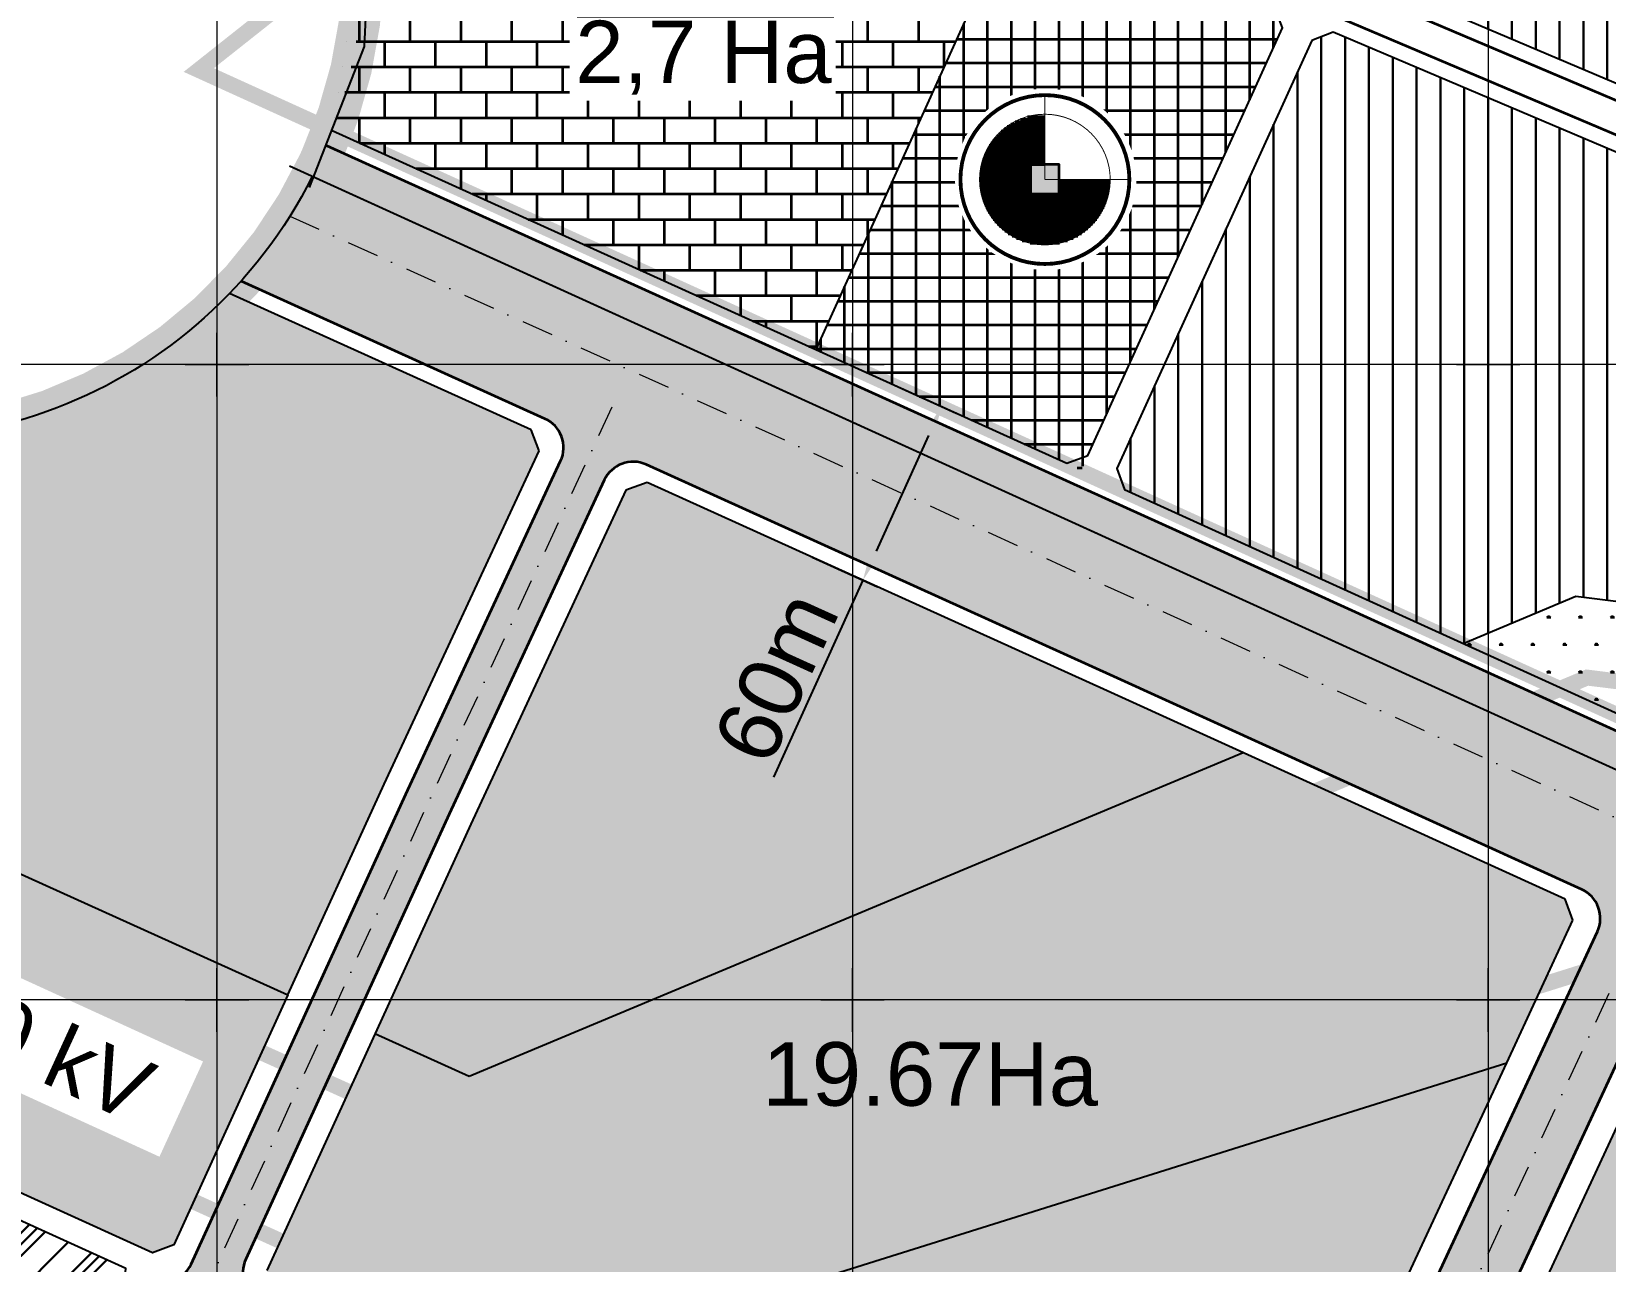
# Model space of a CAD drawing. Header units: millimetres. Extents: x 546597 to 607848, y 1180644 to 1193180.
# Drawn here: x 596541.6 to 597036.9, y 1183317.7 to 1183704.9 of the extents above; entities that cross this region are included whole.
import ezdxf
from ezdxf.enums import TextEntityAlignment as Align

# ---------------------------------------------------------------- set-up
doc = ezdxf.new("R2010")
doc.units = ezdxf.units.MM
doc.header["$MEASUREMENT"] = 0
doc.linetypes.add('ACAD_ISO02W100', pattern=[15, 12, -3])
doc.linetypes.add('DASHDOT', pattern=[1, 0.5, -0.25, 0, -0.25])
doc.layers.get('0').update_dxf_attribs({"linetype": 'CONTINUOUS', "lineweight": 20})
doc.layers.get('DEFPOINTS').update_dxf_attribs({"linetype": 'CONTINUOUS', "lineweight": 20})
for name, color, linetype, lineweight in [('A-DUONG', 1, 'CONTINUOUS', 35), ('A-LE', 4, 'CONTINUOUS', 25), ('A-TIM', 6, 'DASHDOT', 13), ('DIM GIAO THONG', 3, 'CONTINUOUS', 15), ('GHICHU', 7, 'CONTINUOUS', 20), ('hatch CONGNGHIEP', 6, 'CONTINUOUS', 30), ('hatch CTCC', 20, 'CONTINUOUS', 35), ('hatch CX tap trung', 84, 'CONTINUOUS', 35), ('hatch Dan cu XDM', 50, 'CONTINUOUS', 30), ('hatch GDUC', 130, 'CONTINUOUS', 35), ('TEXT -GT', 2, 'CONTINUOUS', 35), ('toa do', 2, 'CONTINUOUS', 13)]:
    doc.layers.add(name, color=color, linetype=linetype, lineweight=lineweight)
for name, color, linetype in [('CAU DK', 2, 'CONTINUOUS'), ('DIEN', 20, 'CONTINUOUS'), ('duong HH', 251, 'CONTINUOUS'), ('duong MOI', 251, 'ACAD_ISO02W100'), ('hatch CX cach ly', 70, 'CONTINUOUS'), ('hide - tinh dien tich CX', 2, 'CONTINUOUS'), ('text DUONG', 7, 'CONTINUOUS')]:
    doc.layers.add(name, color=color, linetype=linetype)
doc.layers.add('hide - Ranh Du an', color=70, linetype='CONTINUOUS', plot=False)
doc.styles.add('VHEL-B', font='VHELVEB.TTF')
doc.styles.add('VNI-Helve Bold', font='VHELVEB.TTF')
doc.linetypes.add('FENCELINE2', pattern='A,6.35,-2.54,[132,ltypeshp.shx,S=2.54,R=0,X=-2.54,Y=0],-2.54,25.4', length=36.83)
doc.dimstyles.new('S1', dxfattribs={"dimtxt": 20, "dimasz": 10, "dimexe": 5, "dimexo": 0.625, "dimgap": 2, "dimtad": 1, "dimdec": 0, "dimtxsty": 'VHEL-B', "dimcen": 2.5, "dimclrd": 256, "dimclre": 256, "dimadec": 0, "dimazin": 0, "dimtfac": 1, "dimtdec": 0, "dimtmove": 0, "dimatfit": 3, "dimfxl": 1, "dimarcsym": 0})
pattern_1 = [(0, (601998.474, 1186516.907), (25, 25), [0, -25]), (0, (601998.474, 1186518.15), (25, 25), [0.26126, -24.73874]), (0, (601998.474, 1186523.157), (25, 25), [1.29973, -23.70027]), (0, (601998.474, 1186535.657), (25, 25), [1.306415, -23.693585]), (0, (601998.474, 1186540.665), (25, 25), [0.26126, -24.73874]), (0, (602009.668, 1186523.157), (25, 25), [2.61258, -22.38742]), (0, (602009.675, 1186535.657), (25, 25), [2.599205, -22.400795]), (0, (602010.713, 1186528.165), (25, 25), [0.522515, -24.477485]), (0, (602010.714, 1186530.665), (25, 25), [0.51984, -24.48016]), (0, (602022.168, 1186535.657), (25, 25), [1.30613, -23.69387]), (0, (602022.175, 1186523.157), (25, 25), [1.29944, -23.70056]), (0, (602022.463, 1186541.178), (25, 25), [0.00075, -24.99925]), (0, (602022.463, 1186541.18), (25, 25), [0.00075, -24.99925]), (0, (602022.463, 1186541.178), (25, 25), [0.00025, -24.99975]), (0, (602022.463, 1186541.179), (25, 25), [0.00025, -24.99975]), (0, (602022.464, 1186541.178), (25, 25), [0.00075, -24.99925]), (0, (602022.464, 1186541.18), (25, 25), [0.00075, -24.99925]), (0, (602022.464, 1186541.178), (25, 25), [0.00025, -24.99975]), (0, (602023.213, 1186518.15), (25, 25), [0.26126, -24.73874]), (0, (602023.213, 1186540.665), (25, 25), [0.26126, -24.73874]), (0, (602023.474, 1186541.907), (25, 25), [0, -25]), (26.5651, (601998.736, 1186540.665), (25, 1e-05), [0.52731, -55.37439]), (26.5651, (601999.781, 1186535.657), (25, 1e-05), [2.63648, -53.26522]), (26.5651, (602007.325, 1186534.482), (25, 1e-05), [2.62751, -53.27419]), (26.5651, (602010.244, 1186530.43), (25, 1e-05), [0.5255, -55.3762]), (26.5651, (602011.236, 1186528.165), (25, 1e-05), [0.52731, -55.37439]), (26.5651, (602012.281, 1186523.157), (25, 1e-05), [2.63655, -53.26515]), (26.5651, (602019.825, 1186521.982), (25, 1e-05), [2.62743, -53.27427]), (26.5651, (602022.741, 1186517.913), (25, 1e-05), [0.52731, -55.37439]), (45, (601999.207, 1186540.9), (25.00001, -2e-15), [0.39268, -34.96266]), (45, (602002.139, 1186536.836), (25.00001, -2e-15), [1.96384, -33.3915]), (45, (602005.882, 1186533.039), (25.00001, -2e-15), [2.04069, -33.31465]), (45, (602009.956, 1186530.141), (25.00001, -2e-15), [0.40814, -34.9472]), (45, (602011.707, 1186528.4), (25.00001, -2e-15), [0.39268, -34.96266]), (45, (602014.639, 1186524.336), (25.00001, -2e-15), [1.96339, -33.39195]), (45, (602018.381, 1186520.539), (25.00001, -2e-15), [2.04114, -33.3142]), (45, (602022.464, 1186517.636), (25.00001, -2e-15), [0.39268, -34.96266]), (63.4349, (601999.485, 1186541.178), (1e-05, 25), [0.53727, -55.36443]), (63.4349, (602003.527, 1186538.225), (1e-05, 25), [2.66134, -53.24036]), (63.4349, (602004.718, 1186530.711), (1e-05, 25), [2.602865, -53.298835]), (63.4349, (602009.723, 1186529.676), (1e-05, 25), [0.52057, -55.38113]), (63.4349, (602011.985, 1186528.678), (1e-05, 25), [0.53727, -55.36443]), (63.4349, (602016.027, 1186525.724), (1e-05, 25), [2.686335, -53.215365]), (63.4349, (602017.218, 1186518.211), (1e-05, 25), [2.60254, -53.29916]), (63.4349, (602022.223, 1186517.155), (1e-05, 25), [0.53727, -55.36443]), (90, (601999.725, 1186516.907), (-25, 25), [0.24816, -24.75184]), (90, (601999.725, 1186541.66), (-25, 25), [0.24816, -24.75184]), (90, (602004.718, 1186540.605), (-25, 25), [1.301915, -23.698085]), (90, (602004.718, 1186528.127), (-25, 25), [2.58375, -22.41625]), (90, (602004.729, 1186516.907), (-25, 25), [1.30387, -23.69613]), (90, (602009.723, 1186529.16), (-25, 25), [0.51675, -24.48325]), (90, (602012.225, 1186529.16), (-25, 25), [0.51674, -24.48326]), (90, (602017.218, 1186516.907), (-25, 25), [1.30389, -23.69611]), (90, (602017.229, 1186528.127), (-25, 25), [2.58371, -22.41629]), (90, (602017.229, 1186540.605), (-25, 25), [1.30193, -23.69807]), (90, (602022.223, 1186516.907), (-25, 25), [0.24816, -24.75184]), (90, (602022.223, 1186541.66), (-25, 25), [0.24816, -24.75184]), (90, (602022.463, 1186541.178), (-25, 25), [0.001, -24.999]), (90, (602022.463, 1186541.178), (-25, 25), [0.0005, -24.9995]), (90, (602022.464, 1186541.178), (-25, 25), [0.001, -24.999]), (90, (602022.464, 1186541.178), (-25, 25), [0.001, -24.999]), (90, (602022.465, 1186541.178), (-25, 25), [0.0005, -24.9995]), (296.565, (601999.485, 1186517.636), (25, -3e-05), [0.53727, -55.36443]), (296.565, (601999.485, 1186542.636), (25, -3e-05), [0.53727, -55.36443]), (296.565, (602003.562, 1186520.545), (25, -3e-05), [2.60961, -53.29209]), (296.565, (602003.562, 1186545.545), (25, -3e-05), [2.60961, -53.29209]), (296.565, (602004.718, 1186528.127), (25, -3e-05), [2.67926, -53.22244]), (296.565, (602004.718, 1186553.127), (25, -3e-05), [2.67926, -53.22244]), (296.565, (602009.723, 1186529.16), (25, -3e-05), [0.53585, -55.36585]), (296.565, (602009.723, 1186554.159), (25, -3e-05), [0.53585, -55.36585]), (296.565, (602011.992, 1186530.143), (25, -3e-05), [0.52199, -55.37971]), (296.565, (602011.992, 1186555.143), (25, -3e-05), [0.52199, -55.37971]), (296.565, (602016.061, 1186533.045), (25, -3e-05), [2.60994, -53.29176]), (296.565, (602016.061, 1186558.045), (25, -3e-05), [2.60994, -53.29176]), (296.565, (602017.229, 1186540.605), (25, -3e-05), [2.65427, -53.24744]), (296.565, (602017.229, 1186565.605), (25, -3e-05), [2.65427, -53.24744]), (296.565, (602022.223, 1186541.66), (25, -3e-05), [0.53727, -55.36443]), (296.565, (602022.223, 1186566.659), (25, -3e-05), [0.53727, -55.36443]), (315, (601999.207, 1186517.913), (25.00001, -7e-15), [0.39268, -34.96266]), (315, (602002.125, 1186521.981), (25.00001, -7e-15), [2.03138, -33.32396]), (315, (602005.916, 1186525.73), (25.00001, -7e-15), [1.97315, -33.38219]), (315, (602009.963, 1186528.68), (25.00001, -7e-15), [0.39463, -34.96071]), (315, (602011.705, 1186530.43), (25.00001, -7e-15), [0.406185, -34.94915]), (315, (602014.625, 1186534.481), (25.00001, -7e-15), [2.03093, -33.32441]), (315, (602018.416, 1186538.231), (25.00001, -7e-15), [1.9736, -33.38174]), (315, (602022.464, 1186541.178), (25.00001, -7e-15), [0.39268, -34.96266]), (333.435, (601998.736, 1186518.149), (25, 3.4e-05), [0.52731, -55.37439]), (333.435, (601999.774, 1186523.157), (25, 3.4e-05), [2.628755, -53.272945]), (333.435, (602007.311, 1186524.336), (25, 3.4e-05), [2.63523, -53.26647]), (333.435, (602010.242, 1186528.401), (25, 3.4e-05), [0.527045, -55.374655]), (333.435, (602011.234, 1186530.665), (25, 3.4e-05), [0.52577, -55.37593]), (333.435, (602012.274, 1186535.657), (25, 3.4e-05), [2.62883, -53.27287]), (333.435, (602019.811, 1186536.836), (25, 3.4e-05), [2.63515, -53.26655]), (333.435, (602022.741, 1186540.901), (25, 3.4e-05), [0.52731, -55.37439])]
pattern_2 = [(0, (651998.474, 1186516.907), (5, 8.660254), [1.25, -8.75]), (90, (651999.0993, 1186516.907), (-5, 8.66025403), [0.625, -16.695508]), (90, (651999.2555, 1186516.907), (-5, 8.66025403), [0.5, -16.820508]), (90, (651998.943, 1186516.907), (-5, 8.66025403), [0.5, -16.820508]), (60, (651999.412, 1186516.907), (-5, 8.660254), [0.4, -9.6]), (120, (651998.787, 1186516.907), (-10, 4e-09), [0.4, -9.6])]

# ---------------------------------------------------------------- blocks, each defined once
blk = doc.blocks.new('*D175')
at = {"layer": 'DEFPOINTS', "color": 0, "transparency": 16777216}
for p in [(596811.49, 1183594.31), (596828.04, 1183586.81), (596786.73, 1183539.66)]:
    blk.add_point(p, dxfattribs=at)
at = {"layer": 'DIM GIAO THONG', "lineweight": -2, "transparency": 16777216}
for p, q in [((596812.06, 1183594.06), (596832.59, 1183584.75)), ((596823.91, 1183577.71), (596807.4, 1183541.27)), ((596787.29, 1183539.41), (596807.83, 1183530.1)), ((596803.27, 1183532.17), (596775.16, 1183470.14))]:
    blk.add_line(p, q, dxfattribs=at)
at = {"layer": 'DIM GIAO THONG', "transparency": 16777216}
for points in [[(596822.39, 1183578.39), (596825.43, 1183577.02), (596828.04, 1183586.81)], [(596805.88, 1183541.96), (596808.92, 1183540.59), (596803.27, 1183532.17)]]:
    blk.add_solid(points, dxfattribs=at)
at = {"layer": 'DIM GIAO THONG', "color": 0, "transparency": 16777216, "insert": (596775.97, 1183501.67), "char_height": 20, "attachment_point": 5, "rotation": 65.6205, "style": 'VHEL-B'}
blk.add_mtext('60m', dxfattribs=at)
blk = doc.blocks.new('A$C436B630D')
at = {"color": 7}
blk.add_wipeout([(28.13, 0), (32.6, 0.28), (36.98, 1.26), (41.15, 2.91), (45.01, 5.19), (48.47, 8.05), (51.44, 11.41), (53.84, 15.2), (55.62, 19.32), (56.74, 23.66), (57.16, 28.13), (56.88, 32.6), (55.91, 36.98), (54.26, 41.15), (51.97, 45.01), (49.11, 48.47), (45.75, 51.44), (41.96, 53.84), (37.85, 55.63), (33.5, 56.74), (29.04, 57.17), (24.56, 56.88), (20.18, 55.91), (16.01, 54.26), (12.15, 51.97), (8.69, 49.12), (5.73, 45.75), (3.32, 41.96), (1.54, 37.85), (0.42, 33.5), (0, 29.04), (0.28, 24.56), (1.26, 20.18), (2.91, 16.01), (5.19, 12.15), (8.05, 8.69), (11.41, 5.73), (15.2, 3.32), (19.32, 1.54), (23.66, 0.42)], dxfattribs=at)
h = blk.add_hatch()
h.set_pattern_fill('ANSI31', color=1, scale=6.015889, angle=315, style=0)
h.set_pattern_definition([(0, (-506.0353, -117.9717), (2e-16, 0.7519861), [])])
h.paths.add_polyline_path([(23.82, 33.25), (28.34, 33.25), (28.34, 49.08, 0.414214), (7.77, 28.52, 1), (48.9, 28.52), (32.87, 28.52), (32.87, 24.01), (23.82, 24.01)])
at = {"color": 1, "const_width": 1.2}
blk.add_lwpolyline([(1.76, 28.52, 1), (54.92, 28.52, 1)], format="xyb", close=True, dxfattribs=at)
at = {"color": 1}
for points, const_width in [([(28.34, 55.1), (28.34, 28.52)], 0.301), ([(28.34, 33.25), (28.34, 23.92)], 9.02), ([(28.34, 28.52), (54.92, 28.52)], 0.301)]:
    blk.add_lwpolyline(points, dxfattribs=dict(at, const_width=const_width))
at = {"color": 1, "const_width": 0.301}
blk.add_lwpolyline([(7.77, 28.52, 1), (48.9, 28.52, 1), (7.77, 28.52, 1)], format="xyb", dxfattribs=at)
at = {"color": 1}
blk.add_lwpolyline([(23.82, 33.25), (23.82, 24.01), (32.87, 24.01), (32.87, 33.25)], close=True, dxfattribs=at)
blk = doc.blocks.new('CROSS')
for p, q in [((0, -5), (0, 5)), ((-5, 0), (5, 0))]:
    blk.add_line(p, q)

msp = doc.modelspace()

# ---------------------------------------------------------------- hatches: boundary and pattern name
at = {"layer": 'duong MOI', "ltscale": 3}
h = msp.add_hatch(color=256, dxfattribs=at)
h.paths.add_polyline_path([(596688.43, 1183617.14, 0.077503), (596684.91, 1183604.47), (596708.25, 1183593.89, -0.416953), (596713.19, 1183580.57), (596705.07, 1183563.08, 0.088701), (596719.08, 1183557.63), (596726.94, 1183574.55, -0.411479), (596740.13, 1183579.44), (596759, 1183570.89, 0.077503), (596766.21, 1183581.9)])
h.paths.add_polyline_path([(596695.65, 1183628.15, 0.077503), (596688.43, 1183617.14), (596766.21, 1183581.9, 0.077503), (596769.73, 1183594.57)])
at = {"layer": 'duong MOI'}
for points in [[(596757, 1183585.99), (596717.82, 1183597.1), (596696, 1183591.44), (596695.5, 1183586.49), (596703.2, 1183583.01, -0.416953), (596708.14, 1183569.69), (596705.39, 1183563.76), (596719.37, 1183558.25), (596721.88, 1183563.66, -0.411479), (596735.08, 1183568.56), (596741.44, 1183565.68)], [(597084.65, 1183475.61), (597088.28, 1183483.58), (597064.63, 1183494.35), (597061.01, 1183486.38, -0.414214), (597047.76, 1183481.43), (597044.49, 1183482.92), (597023.77, 1183437.41), (597029.44, 1183434.83, -0.416372), (597034.37, 1183421.52), (597033.24, 1183419.08), (597054.1, 1183409.39), (597055.36, 1183412.12, -0.412059), (597068.58, 1183417), (597077.66, 1183412.87), (597098.38, 1183458.37), (597089.61, 1183462.37, -0.414214)], [(596609.09, 1183318.45), (596613.68, 1183328.51), (596600.03, 1183334.74), (596591.88, 1183316.89, -0.223071), (596585.4, 1183311.39), (596578.23, 1183309.45), (596582.15, 1183294.97), (596590.17, 1183297.14, -0.176441), (596596.99, 1183296.56), (596612.66, 1183289.3), (596618.97, 1183302.91), (596613.98, 1183305.22, -0.412548)]]:
    msp.add_hatch(color=256, dxfattribs=at).paths.add_polyline_path(points)
at = {"layer": 'hatch CONGNGHIEP'}
h = msp.add_hatch(dxfattribs=at)
h.set_pattern_fill('PLASTI', color=256, scale=80, angle=45, style=0)
h.set_pattern_definition([(45, (601998.474, 1186516.907), (-14.142136, 14.142136), []), (45, (601996.706, 1186518.675), (-14.142136, 14.142136), []), (45, (601994.939, 1186520.443), (-14.142136, 14.142136), []), (45, (601989.635, 1186525.746), (-14.142136, 14.142136), [])])
h.paths.add_polyline_path([(596571.29, 1183315.53), (596278.28, 1183448.8), (596273, 1183445.07), (596230.39, 1183417.81), (596211.14, 1183405.96), (596172, 1183382.7), (596155.87, 1183373.95), (596152.79, 1183366.75), (596194.23, 1183215.26), (596200.37, 1183211.74), (596571.01, 1183312.15)])
at = {"layer": 'hatch CTCC'}
h = msp.add_hatch(dxfattribs=at)
h.set_pattern_fill('M-TT-TIEUKHU', color=256, scale=7.5, style=0)
h.set_pattern_definition([(0, (0, 0), (0, 7.5), []), (90, (0, 0), (-7.5, 5e-16), [])])
h.paths.add_polyline_path([(596788.5, 1183604.74), (596871.96, 1183566.91), (596935.32, 1183706.02), (596932.79, 1183712.52), (596852.74, 1183746.49)])
at = {"layer": 'hatch CX cach ly'}
h = msp.add_hatch(dxfattribs=at)
h.set_pattern_fill('M-SWAMP', color=256, scale=10, style=0)
h.set_pattern_definition(pattern_2)
h.paths.add_polyline_path([(597069.52, 1183521.92), (597027.62, 1183527.14), (596992.1, 1183512.27), (597048.03, 1183486.8), (597054.65, 1183489.28)])
h = msp.add_hatch(dxfattribs=at)
h.set_pattern_fill('M-SWAMP', color=256, scale=10, style=0)
h.set_pattern_definition(pattern_2)
h.paths.add_polyline_path([(596369.7, 1183515.95), (596326.97, 1183483.2), (596285.85, 1183454.15), (596579.77, 1183320.46), (596586.4, 1183322.94), (596622.36, 1183401.68)])
h = msp.add_hatch(dxfattribs=at)
h.set_pattern_fill('M-SWAMP', color=256, scale=10, style=0)
h.set_pattern_definition(pattern_2)
h.paths.add_polyline_path([(597005.85, 1183380.28), (597026.66, 1183425.11), (597024.22, 1183431.71), (596922.87, 1183477.87), (596679.32, 1183375.92), (596649.69, 1183389.32), (596615.71, 1183314.89), (596618.17, 1183308.24), (596682.07, 1183278.62)])
at = {"layer": 'hatch CX tap trung'}
h = msp.add_hatch(dxfattribs=at)
h.set_pattern_fill('M-CXCQ-MOI', color=256, scale=2.5, style=0)
h.set_pattern_definition(pattern_1)
h.paths.add_polyline_path([(596701.35, 1183572.87), (596698.9, 1183579.47), (596604, 1183622.47, -0.278935), (596453.96, 1183582.45), (596448.73, 1183578.29), (596381.61, 1183525.08), (596369.7, 1183515.95), (596622.36, 1183401.68), (596652.62, 1183467.96)])
h = msp.add_hatch(dxfattribs=at)
h.set_pattern_fill('M-CXCQ-MOI', color=256, scale=2.5, style=0)
h.set_pattern_definition(pattern_1)
h.paths.add_polyline_path([(596922.87, 1183477.87), (596880.15, 1183497.33), (596735.33, 1183562.95), (596728.67, 1183560.48), (596679.87, 1183455.41), (596649.69, 1183389.32), (596679.32, 1183375.92)])
h = msp.add_hatch(dxfattribs=at)
h.set_pattern_fill('M-CXCQ-MOI', color=256, scale=2.5, style=0)
h.set_pattern_definition(pattern_1)
h.paths.add_polyline_path([(597146.52, 1183262.65), (597170.15, 1183338.17), (597177.67, 1183361.83), (597174.55, 1183363.25), (597069.72, 1183410.99), (597063.07, 1183408.53), (596996.95, 1183266.15), (596947.85, 1183161.06), (596950.27, 1183154.43), (596965.98, 1183147.17), (597069.62, 1183098.87), (597070.23, 1183098.59), (597075.5, 1183121.65), (597095, 1183130.88), (597108.39, 1183166.34)])
h = msp.add_hatch(dxfattribs=at)
h.set_pattern_fill('M-CXCQ-MOI', color=256, scale=2.5, style=0)
h.set_pattern_definition(pattern_1)
h.paths.add_polyline_path([(597005.85, 1183380.28), (596682.07, 1183278.62), (596904.86, 1183175.36), (596911.52, 1183177.79), (596960.69, 1183283.04)])
at = {"layer": 'hatch Dan cu XDM'}
h = msp.add_hatch(dxfattribs=at)
h.set_pattern_fill('ANSI31', color=256, scale=60, angle=45, style=0)
h.paths.add_polyline_path([(597057.7, 1184054.36), (597050.67, 1184055.19), (597001.12, 1184016.15), (596950.33, 1183975.58), (596860.2, 1183904.51), (596790.11, 1183848.91), (596783.47, 1183843.66), (596782.65, 1183836.63), (596828.66, 1183778.43), (597122.7, 1183653.65), (597130.93, 1183656.45, -0.10933), (597163.97, 1183696.4), (597269.39, 1183778.53), (597270.24, 1183785.53)])
h = msp.add_hatch(dxfattribs=at)
h.set_pattern_fill('ANSI31', color=256, scale=60, angle=45, style=0)
h.paths.add_polyline_path([(597027.62, 1183527.14), (597069.52, 1183521.92), (597118.04, 1183628.47), (597115.51, 1183634.97), (596951.2, 1183704.71), (596944.53, 1183702.11), (596883.14, 1183567.33), (596885.63, 1183560.72), (596904.96, 1183551.95), (596992.1, 1183512.27)])
at = {"layer": 'hatch GDUC'}
h = msp.add_hatch(dxfattribs=at)
h.set_pattern_fill('21_TRUONG-HOC', color=256, style=0)
h.set_pattern_definition([(0, (592964.8064, 1181941.752), (0, 8), []), (90, (592964.8064, 1181941.752), (-8, 8), [8, -8])])
edge = h.paths.add_edge_path()
edge.add_line((596766.97, 1183824.22), (596759.95, 1183825.04))
edge.add_line((596759.95, 1183825.04), (596726.64, 1183798.67))
edge.add_line((596726.64, 1183798.67), (596665.41, 1183750.11))
edge.add_line((596665.41, 1183750.11), (596645.69, 1183734.49))
edge.add_arc((596495.9, 1183726.47), 150, -20.5965, 3.0656, ccw=False)
edge.add_line((596636.31, 1183673.7), (596788.5, 1183604.74))
edge.add_line((596788.5, 1183604.74), (596852.74, 1183746.49))
edge.add_line((596852.74, 1183746.49), (596816.15, 1183762.02))
edge.add_line((596816.15, 1183762.02), (596766.97, 1183824.22))

# ---------------------------------------------------------------- linework, layer by layer
at = {"layer": 'A-DUONG', "flags": 128}
msp.add_lwpolyline([(597122.61, 1183648.25), (596825.54, 1183774.33), (596776.56, 1183836.28, -0.414048), (596778.2, 1183850.32), (596784.83, 1183855.57), (596854.93, 1183911.18), (596945.05, 1183982.24), (596995.83, 1184022.81), (597047.38, 1184063.41, -0.413682), (597061.41, 1184061.76), (597277.34, 1183788.64, -0.416294), (597275.64, 1183774.55), (597168.26, 1183690.89, 0.108486), (597137.31, 1183653.6, 0.108486)], format="xyb", dxfattribs=at)
at = {"layer": 'A-DUONG', "ltscale": 0.05, "flags": 128}
for points in [[(596634.47, 1183669.05), (596902.9, 1183547.4), (597047.76, 1183481.43, 0.414214), (597061.01, 1183486.38), (597124.36, 1183625.5, 0.42185), (597119.17, 1183638.85), (596819.28, 1183766.12), (596768.73, 1183830.06, 0.41438), (596754.67, 1183831.7), (596721.36, 1183805.34), (596660.14, 1183756.77), (596644.8, 1183744.63)], [(596444.3, 1183585.63), (596443.44, 1183584.95), (596376.39, 1183531.78), (596321.93, 1183490.05), (596268.25, 1183452.12), (596225.87, 1183425.01), (596206.74, 1183413.23), (596167.8, 1183390.09), (596149.37, 1183380.1, 0.348447), (596144.49, 1183368.67), (596186.89, 1183213.66, 0.413977), (596199.17, 1183206.65), (596258.81, 1183222.91), (596585.4, 1183311.39, 0.223071), (596591.88, 1183316.89), (596659.43, 1183464.82), (596708.14, 1183569.69, 0.416953), (596703.2, 1183583.01), (596607.58, 1183626.34)], [(597067.73, 1183094.78), (596964.09, 1183143.09), (596945.23, 1183151.81, -0.415421), (596940.36, 1183165.12), (596989.25, 1183269.74), (597055.36, 1183412.12, -0.412059), (597068.58, 1183417), (597176.62, 1183367.8)]]:
    msp.add_lwpolyline(points, format="xyb", dxfattribs=at)
at = {"layer": 'A-DUONG'}
msp.add_lwpolyline([(597029.44, 1183434.83), (596882.22, 1183501.88), (596735.08, 1183568.56, 0.411479), (596721.88, 1183563.66), (596673.05, 1183458.55), (596609.09, 1183318.45, 0.412548), (596613.98, 1183305.22), (596851.83, 1183194.99), (596906.2, 1183169.85, 0.413008), (596919.45, 1183174.7), (596968.4, 1183279.45), (597034.37, 1183421.52, 0.416372)], format="xyb", close=True, dxfattribs=at)
at = {"layer": 'A-LE'}
for p, q in [((596852.74, 1183746.49), (596788.5, 1183604.74)), ((596951.2, 1183704.71), (596944.53, 1183702.11)), ((596698.9, 1183579.47), (596604, 1183622.47)), ((596701.35, 1183572.87), (596698.9, 1183579.47)), ((596652.62, 1183467.96), (596701.35, 1183572.87)), ((596728.67, 1183560.48), (596679.87, 1183455.41)), ((596735.33, 1183562.95), (596728.67, 1183560.48)), ((596880.15, 1183497.33), (596735.33, 1183562.95)), ((597024.22, 1183431.71), (596880.15, 1183497.33)), ((596922.87, 1183477.87), (596679.32, 1183375.92)), ((596622.36, 1183401.68), (596652.62, 1183467.96)), ((596679.87, 1183455.41), (596615.71, 1183314.89)), ((597026.66, 1183425.11), (597024.22, 1183431.71)), ((597005.85, 1183380.28), (597026.66, 1183425.11)), ((596679.32, 1183375.92), (596649.69, 1183389.32)), ((596682.07, 1183278.62), (597005.85, 1183380.28)), ((596960.69, 1183283.04), (597005.85, 1183380.28))]:
    msp.add_line(p, q, dxfattribs=at)
msp.add_lwpolyline([(597122.7, 1183653.65), (597130.93, 1183656.45, -0.10933), (597163.97, 1183696.4), (597269.39, 1183778.53), (597270.24, 1183785.53), (597057.7, 1184054.36), (597050.67, 1184055.19), (597001.12, 1184016.15), (596950.33, 1183975.58), (596860.2, 1183904.51), (596790.11, 1183848.91), (596783.47, 1183843.66), (596782.65, 1183836.63), (596828.66, 1183778.43), (597122.7, 1183653.65)], format="xyb", close=True, dxfattribs=at)
at = {"layer": 'A-LE', "color": 1, "linetype": 'ACAD_ISO02W100', "ltscale": 3, "const_width": 13, "flags": 128}
msp.add_lwpolyline([(596632.79, 1183665.14, 299.107493), (596631.95, 1183663.31)], format="xyb", close=True, dxfattribs=at)
at = {"layer": 'A-LE', "flags": 128}
for points in [[(596636.31, 1183673.7), (596867.41, 1183568.97), (596874.04, 1183571.46), (596935.32, 1183706.02), (596932.79, 1183712.52), (596816.15, 1183762.02), (596766.97, 1183824.22), (596759.95, 1183825.04), (596726.64, 1183798.67), (596665.41, 1183750.11), (596645.69, 1183734.49)], [(596453.96, 1183582.45), (596448.73, 1183578.29), (596381.61, 1183525.08), (596326.97, 1183483.2), (596273, 1183445.07), (596230.39, 1183417.81), (596211.14, 1183405.96), (596172, 1183382.7), (596155.87, 1183373.95), (596152.79, 1183366.75), (596194.23, 1183215.26), (596200.37, 1183211.74), (596571.01, 1183312.15), (596571.29, 1183315.53), (596278.28, 1183448.8)], [(596992.1, 1183512.27), (597027.62, 1183527.14), (597069.52, 1183521.92)], [(597069.63, 1183098.86), (596965.98, 1183147.17), (596950.27, 1183154.43), (596947.85, 1183161.06), (596996.95, 1183266.15), (597063.07, 1183408.53), (597069.72, 1183410.99), (597174.55, 1183363.25)]]:
    msp.add_lwpolyline(points, dxfattribs=at)
msp.add_lwpolyline([(596944.53, 1183702.11), (596883.14, 1183567.33), (596885.63, 1183560.72), (596904.96, 1183551.95), (597048.03, 1183486.8), (597054.65, 1183489.28), (597118.04, 1183628.47), (597115.51, 1183634.97), (596951.2, 1183704.71)], close=True, dxfattribs=at)
at = {"layer": 'A-LE'}
msp.add_lwpolyline([(596369.7, 1183515.95), (596622.36, 1183401.68), (596586.4, 1183322.94), (596579.77, 1183320.46), (596285.85, 1183454.15)], dxfattribs=at)
at = {"layer": 'A-TIM', "ltscale": 20, "flags": 128}
for points in [[(596622.99, 1183646.8), (596892.56, 1183524.64), (597186.98, 1183390.55)], [(596724.28, 1183586.63), (596666.24, 1183461.68), (596595.7, 1183307.19)], [(595726.25, 1182537.15), (596205.72, 1182668.11), (596698.31, 1182801.47), (596752.28, 1182816.86), (596763.55, 1182821.24), (596768.43, 1182826.12), (596773.53, 1182835.24), (596978.82, 1183274.59), (597039.39, 1183405.02)]]:
    msp.add_lwpolyline(points, dxfattribs=at)
at = {"layer": 'DIEN', "linetype": 'FENCELINE2', "ltscale": 2, "const_width": 5}
for points in [[(593621.98, 1185755.96), (594556.39, 1184314.15), (596679.01, 1183354.1), (597031.13, 1183501.51), (598167.45, 1183360.01), (598577.02, 1183273.43)], [(593582.26, 1185730.18), (594523.62, 1184277.65), (596677.28, 1183298.08), (597091.89, 1183428.26), (598157.11, 1183311.09), (598566.68, 1183224.51)]]:
    msp.add_lwpolyline(points, dxfattribs=at)
at = {"layer": 'duong HH', "ltscale": 5, "const_width": 50, "flags": 128}
msp.add_lwpolyline([(596622.99, 1183646.8), (596892.56, 1183524.64), (597186.98, 1183390.55)], dxfattribs=at)
at = {"layer": 'duong MOI', "ltscale": 3, "flags": 128}
for points, const_width in [([(596724.28, 1183586.63), (596666.24, 1183461.68), (596595.7, 1183307.19)], 15), ([(596836.51, 1182970.03), (596978.82, 1183274.59), (597051.18, 1183430.42)], 23)]:
    msp.add_lwpolyline(points, dxfattribs=dict(at, const_width=const_width))
at = {"layer": 'hatch CX cach ly', "const_width": 4}
for points in [[(596622.99, 1183646.8), (596892.56, 1183524.64), (596998.8, 1183476.25)], [(596935.32, 1183181.81), (596978.73, 1183274.71), (597041.18, 1183409.19)]]:
    msp.add_lwpolyline(points, dxfattribs=at)
at = {"layer": 'hatch CX cach ly', "color": 200, "const_width": 2.5}
for points in [[(596622.99, 1183646.8), (596892.56, 1183524.64), (596998.8, 1183476.25)], [(596935.32, 1183181.81), (596978.82, 1183274.59), (597041.32, 1183409.19)]]:
    msp.add_lwpolyline(points, dxfattribs=at)
at = {"layer": 'hide - Ranh Du an', "ltscale": 100}
for points in [[(596629.17, 1183655.8), (596646.42, 1183700.19), (596647.46, 1183723.06), (596642.49, 1183743.33), (597325.71, 1184286.69), (597339.58, 1184298.45)], [(597191.01, 1183403.82), (596622.88, 1183662.49)]]:
    msp.add_lwpolyline(points, dxfattribs=at)
msp.add_lwpolyline([(597191.01, 1183403.82), (596629.99, 1183659.25, -0.387677), (596441.2, 1183586.8)], format="xyb", dxfattribs=at)
at = {"layer": 'toa do', "color": 252}
msp.add_line((597000, 1187681.49), (597000, 1181920.31), dxfattribs=at)
at = {"layer": 'toa do', "color": 250}
for p, q in [((596600, 1186528.11), (596600, 1181919.16)), ((596800, 1186528.69), (596800, 1181919.73)), ((599135.3, 1183600.02), (591642.61, 1183600.02))]:
    msp.add_line(p, q, dxfattribs=at)

# ---------------------------------------------------------------- block references
at = {"layer": 'toa do', "xscale": 2, "yscale": 2, "zscale": 2}
for p in [(596600, 1183600.02), (596600, 1183600.02), (596800, 1183600.02), (596800, 1183600.02), (597000, 1183600.02), (597000, 1183600.02), (596800, 1183400.02), (596800, 1183400.02), (597000, 1183400.02), (597000, 1183400.02)]:
    msp.add_blockref('CROSS', p, dxfattribs=at)

# ---------------------------------------------------------------- texts
at = {"layer": 'hide - tinh dien tich CX', "style": 'VNI-Helve Bold'}
msp.add_text('19.67Ha', height=20, dxfattribs=at).set_placement((596824.45, 1183376.73), align=Align.MIDDLE_CENTER)

# ---------------------------------------------------------------- dimensions: what is measured, and where the dimension line sits
at = {"layer": 'DIM GIAO THONG'}
dim = msp.add_linear_dim(base=(596828.04, 1183586.81), p1=(596786.73, 1183539.66), p2=(596811.49, 1183594.31), angle=65.6205, dimstyle='S1', override={"dimpost": 'm'}, dxfattribs=at)
dim.commit()
dim.dimension.update_dxf_attribs({"geometry": '*D175', "text_midpoint": (596787.15, 1183496.6), "dimtype": 161})

# ---------------------------------------------------------------- next in the draw order: block references
at = {"layer": 'hatch CTCC'}
msp.add_blockref('A$C436B630D', (596832.19, 1183629.77), dxfattribs=at)

# ---------------------------------------------------------------- next in the draw order: wipeouts: each hides what was drawn before it
for points, layer in [([(596711.02, 1183683.1), (596794.65, 1183683.1), (596794.65, 1183709.27), (596711.02, 1183709.27)], 'GHICHU'), ([(596455.15, 1183703.53), (596553.75, 1183703.53), (596553.75, 1183725.11), (596455.15, 1183725.11)], 'TEXT -GT'), ([(596330.62, 1183465.74), (596581.91, 1183350.67), (596595.63, 1183380.66), (596344.35, 1183495.72)], 'text DUONG')]:
    msp.add_wipeout(points).dxf.layer = layer

# ---------------------------------------------------------------- next in the draw order: linework, layer by layer
at = {"layer": 'CAU DK', "color": 6, "const_width": 5}
msp.add_lwpolyline([(597052.19, 1184049.27), (597265.01, 1183780.4), (597280.15, 1183761.63), (597176.23, 1183680.67), (597159.19, 1183663.73), (597146.68, 1183643.22), (597121.29, 1183587.47), (597070.61, 1183476.07), (596594.29, 1183692.77), (596921.6, 1183952.16), (596981.15, 1183999.35), (597052.19, 1184049.27)], dxfattribs=at)
at = {"layer": 'toa do', "color": 250}
msp.add_line((599135.3, 1183400.02), (591642.61, 1183400.02), dxfattribs=at)

# ---------------------------------------------------------------- next in the draw order: block references
at = {"layer": 'toa do', "xscale": 2, "yscale": 2, "zscale": 2}
msp.add_blockref('CROSS', (596600, 1183400.02), dxfattribs=at)
msp.add_blockref('CROSS', (596600, 1183400.02), dxfattribs=at)

# ---------------------------------------------------------------- next in the draw order: texts
at = {"layer": 'GHICHU', "style": 'VNI-Helve Bold'}
msp.add_text('2,7 Ha', height=19.6, dxfattribs=at).set_placement((596753.11, 1183688.69), align=Align.CENTER)
at = {"layer": 'text DUONG', "style": 'VNI-Helve Bold'}
msp.add_text('TUYEÁN ÑIEÄN 500 kV', height=20, rotation=335.3972, dxfattribs=at).set_placement((596333.63, 1183470.85))

doc.saveas('drawing.dxf')
